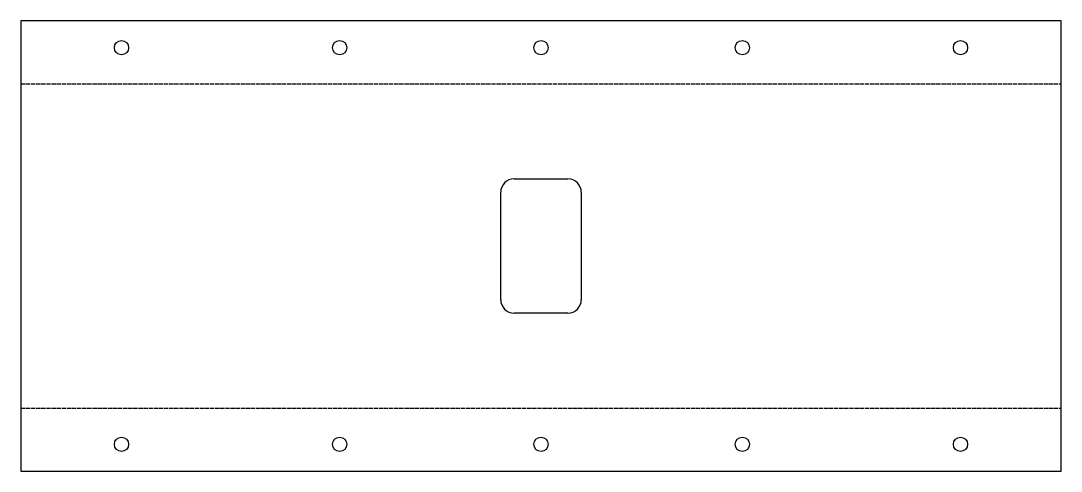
# Model space of a CAD drawing. Header units: millimetres. Extents: x 0 to 310, y -17 to 117.
import ezdxf

# ---------------------------------------------------------------- set-up
doc = ezdxf.new("R2010")
doc.units = ezdxf.units.MM
doc.linetypes.add('DASHED', pattern=[1.524, 1.27, -0.254])
doc.layers.add('BEND', color=1, linetype='DASHED')

msp = doc.modelspace()

# ---------------------------------------------------------------- linework, layer by layer
at = {"layer": 'BEND', "linetype": 'DASHED'}
for p, q in [((0, 97.84), (310, 97.84)), ((0, 1.26), (310, 1.26))]:
    msp.add_line(p, q, dxfattribs=at)
at = {"layer": 'CUT'}
for p, q in [((0, 116.57), (0, -17.47)), ((310, 116.57), (0, 116.57)), ((310, -17.47), (310, 116.57)), ((147, 69.55), (163, 69.55)), ((143, 33.55), (143, 65.55)), ((167, 65.55), (167, 33.55)), ((163, 29.55), (147, 29.55)), ((0, -17.47), (310, -17.47))]:
    msp.add_line(p, q, dxfattribs=at)
for centre in [(30, 108.57), (95, 108.57), (155, 108.57), (215, 108.57), (280, 108.57), (30, -9.47), (95, -9.47), (155, -9.47), (215, -9.47), (280, -9.47)]:
    msp.add_circle(centre, 2.13, dxfattribs=at)
for centre, start, end in [((147, 65.55), 90, 180), ((163, 65.55), 0, 90), ((147, 33.55), 180, 270), ((163, 33.55), -90, 0)]:
    msp.add_arc(centre, 4, start, end, dxfattribs=at)

doc.saveas('drawing.dxf')
